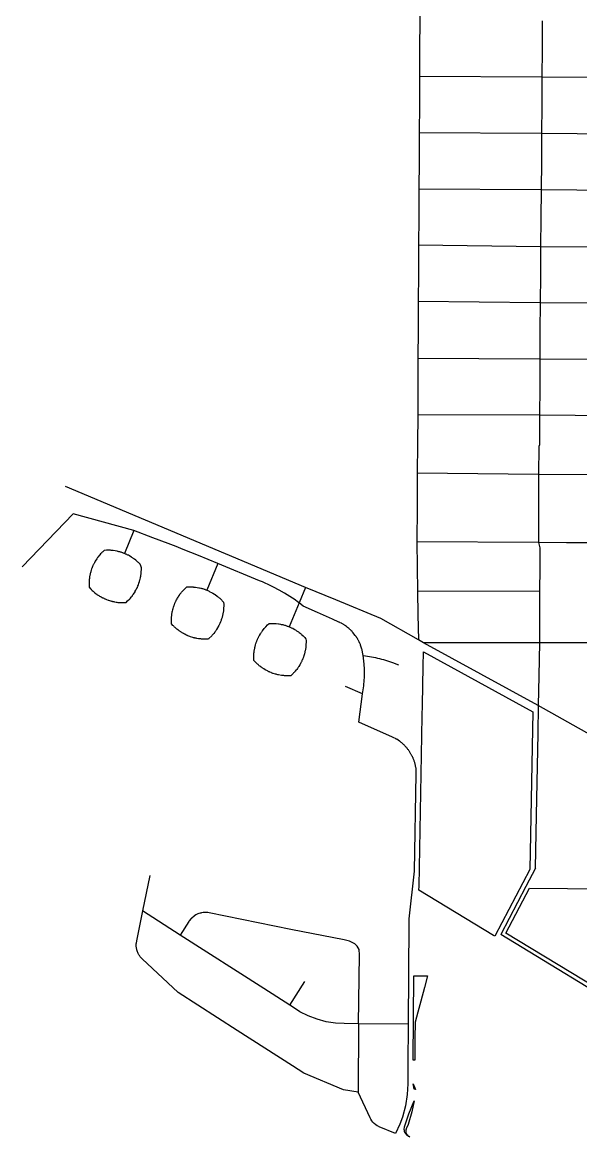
# Model space of a CAD drawing. Extents: x 1 to 394, y 101 to 384.
# Drawn here: x 96.7 to 119.97, y 167.36 to 213.8 of the extents above; entities that cross this region are included whole.
import ezdxf

# ---------------------------------------------------------------- set-up
doc = ezdxf.new("R2010")
doc.units = 0
doc.layers.get('0').update_dxf_attribs({"linetype": 'CONTINUOUS'})

msp = doc.modelspace()

# ---------------------------------------------------------------- linework, layer by layer
at = {"color": 4}
for points in [[(113.270394, 215.06278), (113.266204, 213.888256), (113.257917, 212.713741)], [(118.365427, 213.859613), (118.361237, 212.685099)], [(113.258116, 212.713741), (113.253925, 211.543313)], [(118.361331, 212.685099), (118.35295, 211.510574)], [(113.254019, 211.543313), (113.249829, 210.368799)], [(118.353149, 211.510574), (113.254019, 211.543261)], [(118.353149, 211.510574), (118.344768, 210.33606)], [(122.805677, 211.49421), (118.353149, 211.510553)], [(113.249933, 210.368799), (113.241552, 209.198371)], [(118.344967, 210.33606), (118.336585, 209.165632)], [(113.241741, 209.198371), (113.23755, 208.027943)], [(118.336784, 209.165632), (113.241741, 209.198319)], [(118.336784, 209.165632), (118.332594, 207.995204)], [(122.793398, 209.132893), (118.336784, 209.165579)], [(113.237655, 208.027943), (113.229274, 206.853429)], [(118.332688, 207.995204), (118.324307, 206.816593)], [(113.229473, 206.853429), (113.221092, 205.683001)], [(118.324506, 206.816593), (113.229473, 206.853471)], [(118.324506, 206.816593), (118.312248, 205.637983)], [(122.777034, 206.783854), (118.324506, 206.816541)], [(113.22128, 205.683001), (113.212899, 204.508486)], [(118.312227, 205.637983), (118.29997, 204.447104)], [(113.213098, 204.508486), (113.204717, 203.338058)], [(118.299949, 204.447104), (113.213098, 204.508497)], [(118.299949, 204.447104), (118.287691, 203.276676)], [(122.756573, 204.434826), (118.299949, 204.447083)], [(113.204916, 203.338058), (113.196535, 202.16763)], [(118.28767, 203.276676), (118.275392, 202.106248)], [(113.196734, 202.16763), (113.192543, 201.001298)], [(118.275392, 202.106248), (113.196734, 202.16764)], [(118.275392, 202.106248), (118.271201, 200.939916)], [(122.732016, 202.077605), (118.275392, 202.106248)], [(113.192637, 201.001298), (113.184256, 199.794045)], [(118.271306, 200.939916), (118.267115, 199.769488)], [(113.184455, 199.794045), (113.180264, 198.619531)], [(118.26721, 199.769488), (113.184455, 199.794003)], [(118.26721, 199.769488), (118.263019, 198.594974)], [(122.719738, 199.740845), (118.26721, 199.769446)], [(113.180359, 198.619531), (113.176168, 197.449103)], [(118.263113, 198.594974), (118.258923, 197.424546)], [(113.176262, 197.449103), (113.167881, 196.237753)], [(118.259028, 197.424546), (113.176262, 197.449061)], [(118.259028, 197.424546), (118.250646, 196.192735)], [(122.715642, 197.38771), (118.259028, 197.424588)], [(113.16808, 196.237753), (113.159699, 195.014125)], [(118.250835, 196.192735), (118.22632, 196.123171), (118.214062, 194.960936)], [(113.159898, 195.014125), (113.14762, 193.594062)], [(118.21401, 194.960925), (113.159898, 195.014146)], [(118.21401, 194.960925), (118.21401, 193.540862)], [(122.699277, 194.940464), (118.21401, 194.960894)], [(108.498656, 190.254666), (98.496838, 194.461655)], [(98.816045, 193.323966), (96.696183, 191.109981)], [(101.349238, 192.620069), (98.816045, 193.323966)], [(113.14762, 193.594062), (113.139238, 192.145356)], [(118.21401, 193.540862), (118.209819, 192.120799)], [(101.349238, 192.620069), (100.956368, 191.66245)], [(104.848243, 191.24912), (104.03385, 191.580608), (103.40772, 191.838425), (103.108971, 191.961199), (103.10478, 191.961199), (102.773302, 192.08806), (102.13898, 192.325416), (101.349144, 192.620069)], [(100.956368, 191.66245), (100.935907, 191.670832), (100.91135, 191.683089), (100.886793, 191.69147), (100.866333, 191.699852), (100.841776, 191.708233), (100.813133, 191.716614), (100.792672, 191.720805), (100.768115, 191.729186), (100.739472, 191.737567), (100.723098, 191.741758), (100.698541, 191.750139), (100.673984, 191.75433), (100.649427, 191.762711), (100.477545, 191.791312), (100.452988, 191.791312), (100.428431, 191.795502), (100.403874, 191.795502), (100.379317, 191.799693), (100.301561, 191.799693), (100.277004, 191.803884), (100.2279, 191.803884), (100.203343, 191.799693), (100.113308, 191.795502), (100.047829, 191.738196), (100.031454, 191.717767), (100.010994, 191.701423), (99.994619, 191.680994), (99.96188, 191.648307), (99.929141, 191.607344), (99.912766, 191.591), (99.847287, 191.509179), (99.835009, 191.492835), (99.818634, 191.472406), (99.802259, 191.447891), (99.777702, 191.406928), (99.761327, 191.386498), (99.73677, 191.345535), (99.724492, 191.32102), (99.699935, 191.280057), (99.687656, 191.255542), (99.675378, 191.235112), (99.663099, 191.210597), (99.654928, 191.190168), (99.642649, 191.165653), (99.634478, 191.145224), (99.622199, 191.120709), (99.618113, 191.104365), (99.614027, 191.095984), (99.605856, 191.071469), (99.597684, 191.05104), (99.585405, 191.026525), (99.569031, 190.97739), (99.564945, 190.952875), (99.556773, 190.932445), (99.548601, 190.90793), (99.548601, 190.899549), (99.536323, 190.858586), (99.528151, 190.834071), (99.519979, 190.784936), (99.511808, 190.760421), (99.507722, 190.73182), (99.503636, 190.707305), (99.503636, 190.690961), (99.495464, 190.658274), (99.495464, 190.629673), (99.487293, 190.580538), (99.487293, 190.556023), (99.483207, 190.527422), (99.483207, 190.478287), (99.479121, 190.449686), (99.479121, 190.347331), (99.483207, 190.257337), (99.544589, 190.191859), (99.565049, 190.175516), (99.581424, 190.155086), (99.614163, 190.122399), (99.655085, 190.089713), (99.67146, 190.073369), (99.69192, 190.057026), (99.708295, 190.040682), (99.769677, 189.991548), (99.790138, 189.97929), (99.806513, 189.962947), (99.826973, 189.950689), (99.85153, 189.934346), (99.892452, 189.909831), (99.912912, 189.893487), (99.953834, 189.868972), (99.978391, 189.856715), (100.019312, 189.832199), (100.043869, 189.823818), (100.06433, 189.811561), (100.088887, 189.799303), (100.109347, 189.790922), (100.133904, 189.778664), (100.154365, 189.770283), (100.146193, 189.774474), (100.146193, 189.770283), (100.199393, 189.749854), (100.273054, 189.725339), (100.293515, 189.716958), (100.367175, 189.692442), (100.391732, 189.688252), (100.412193, 189.679871), (100.43675, 189.67568), (100.461307, 189.667299), (100.51041, 189.658917), (100.534967, 189.650536), (100.608628, 189.638279), (100.633185, 189.638279), (100.682288, 189.629897), (100.706845, 189.629897), (100.731402, 189.625707), (100.755959, 189.625707), (100.780516, 189.621516), (100.931935, 189.621516), (101.02197, 189.625707), (101.087448, 189.687099), (101.173388, 189.773007), (101.189762, 189.793436), (101.206137, 189.80978), (101.238876, 189.850743), (101.251155, 189.867086), (101.283894, 189.90805), (101.296173, 189.928479), (101.328912, 189.969442), (101.353469, 190.010405), (101.369833, 190.030835), (101.394348, 190.071798), (101.406606, 190.096313), (101.431121, 190.137276), (101.488427, 190.251858), (101.463912, 190.202723), (101.47617, 190.227238), (101.484551, 190.247667), (101.496809, 190.272183), (101.50519, 190.292612), (101.517447, 190.317127), (101.517447, 190.321317), (101.533791, 190.362281), (101.550134, 190.411416), (101.558515, 190.431845), (101.583031, 190.505495), (101.587221, 190.53001), (101.595602, 190.554525), (101.599793, 190.574954), (101.608174, 190.59947), (101.616555, 190.648604), (101.624937, 190.67312), (101.633318, 190.722255), (101.637509, 190.750855), (101.641699, 190.775371), (101.64589, 190.803972), (101.64589, 190.828487), (101.654271, 190.885793), (101.654271, 190.939014), (101.658462, 190.967615), (101.658462, 191.074015), (101.642118, 191.155837), (101.642118, 191.160027), (101.637928, 191.164218), (101.637928, 191.168408), (101.633737, 191.172599), (101.633737, 191.17679), (101.629546, 191.18098), (101.629546, 191.185171), (101.625356, 191.185171), (101.625356, 191.189361), (101.621165, 191.193552), (101.621165, 191.197743), (101.616975, 191.197743), (101.616975, 191.201933), (101.608593, 191.210314), (101.608593, 191.214505), (101.539029, 191.284069), (101.5186, 191.300413), (101.502256, 191.320842), (101.485913, 191.337185), (101.44495, 191.369872), (101.428606, 191.38213), (101.367214, 191.431265), (101.346743, 191.443522), (101.330368, 191.459866), (101.309907, 191.476209), (101.289447, 191.488467), (101.26489, 191.500724), (101.244429, 191.517067), (101.183047, 191.553945), (101.15849, 191.566202), (101.117569, 191.590718), (101.093012, 191.602975), (101.072551, 191.611356), (101.047994, 191.623614), (101.027533, 191.635871), (101.002976, 191.644253), (100.982515, 191.65651), (100.966141, 191.660701), (100.962055, 191.664891), (100.957969, 191.664891)], [(113.139437, 192.145356), (113.151695, 191.097702)], [(118.209914, 192.120799), (113.139437, 192.145314)], [(119.380342, 192.116703), (118.209914, 192.120893)], [(118.209914, 192.120799), (118.271306, 191.899807), (118.267115, 191.073145)], [(120.505752, 192.112617), (119.380342, 192.116807)], [(104.848243, 191.24912), (104.389895, 190.135988)], [(108.232647, 189.612161), (108.171254, 189.65721), (108.064854, 189.734946), (107.958455, 189.808596), (107.852045, 189.87816), (107.741549, 189.947724), (107.631063, 190.013203), (107.401889, 190.144159), (107.172714, 190.266934), (107.058122, 190.32424), (106.702088, 190.48384), (106.579313, 190.532975), (104.848233, 191.249141)], [(113.151716, 191.097702), (113.168059, 190.099152)], [(118.26721, 191.073145), (118.258829, 190.078691)], [(104.389895, 190.135988), (104.422582, 190.12373), (104.48806, 190.091043), (104.516661, 190.0747), (104.582139, 190.042013), (104.61074, 190.02567), (104.643427, 190.009326), (104.700734, 189.968363), (104.729335, 189.95202), (104.815242, 189.890627), (104.843843, 189.866112), (104.872444, 189.845683), (104.901045, 189.821168), (104.92556, 189.800738), (104.954161, 189.776223), (105.089204, 189.64117), (105.089204, 189.612569), (105.093394, 189.579883), (105.093394, 189.448926), (105.089204, 189.416239), (105.089204, 189.383552), (105.085013, 189.350865), (105.085013, 189.318179), (105.076632, 189.2527), (105.072441, 189.224099), (105.06406, 189.191413), (105.059869, 189.158726), (105.051488, 189.126039), (105.047298, 189.093352), (105.038916, 189.060665), (105.030535, 189.032064), (105.022154, 188.999378), (105.009896, 188.966691), (105.001515, 188.93809), (104.989258, 188.905403), (104.980876, 188.872716), (104.968619, 188.844115), (104.956361, 188.811429), (104.931846, 188.754122), (104.919589, 188.721435), (104.903245, 188.692834), (104.890988, 188.664233), (104.792822, 188.492355), (104.776479, 188.46784), (104.75605, 188.439239), (104.735621, 188.414724), (104.719277, 188.386123), (104.678314, 188.336988), (104.657885, 188.308387), (104.637455, 188.283872), (104.61294, 188.259357), (104.592511, 188.234842), (104.477919, 188.12026), (104.453404, 188.099831), (104.36341, 188.09564), (104.216079, 188.09564), (104.187478, 188.099831), (104.162963, 188.099831), (104.138448, 188.104021), (104.113932, 188.104021), (104.064797, 188.112403), (104.040282, 188.112403), (103.966632, 188.12466), (103.942117, 188.133041), (103.892982, 188.141423), (103.868467, 188.149804), (103.843952, 188.153994), (103.827609, 188.158185), (103.799008, 188.166566), (103.700843, 188.199253), (103.680413, 188.207634), (103.631278, 188.223978), (103.602677, 188.236235), (103.586334, 188.244616), (103.565905, 188.252998), (103.54139, 188.265255), (103.516875, 188.273636), (103.475911, 188.298152), (103.451396, 188.306533), (103.410433, 188.331048), (103.385918, 188.343305), (103.365489, 188.355563), (103.345059, 188.371906), (103.32463, 188.384164), (103.300115, 188.396421), (103.279686, 188.408679), (103.259257, 188.425022), (103.238827, 188.43728), (103.222484, 188.453623), (103.202055, 188.469967), (103.181625, 188.482224), (103.140662, 188.514911), (103.124319, 188.531255), (103.083356, 188.563941), (103.067012, 188.580285), (103.046583, 188.596628), (103.030239, 188.612971), (103.013896, 188.633401), (102.993467, 188.649744), (102.977123, 188.666088), (102.915731, 188.731566), (102.91154, 188.821559), (102.91154, 188.923915), (102.915731, 188.94843), (102.915731, 188.997565), (102.919922, 189.02208), (102.919922, 189.046595), (102.924112, 189.07111), (102.924112, 189.095626), (102.948627, 189.242947), (102.957008, 189.267462), (102.96539, 189.316597), (102.973771, 189.341112), (102.977962, 189.365627), (103.002477, 189.439277), (103.006667, 189.459706), (103.023011, 189.508841), (103.035268, 189.533356), (103.043649, 189.553785), (103.052031, 189.578301), (103.060412, 189.59873), (103.072669, 189.623245), (103.081051, 189.64776), (103.093308, 189.668189), (103.101689, 189.692704), (103.113947, 189.713134), (103.126205, 189.737649), (103.15072, 189.778612), (103.162977, 189.803127), (103.187492, 189.84409), (103.19975, 189.860434), (103.216093, 189.884949), (103.240608, 189.925912), (103.256952, 189.946341), (103.269209, 189.966771), (103.318344, 190.028163), (103.330602, 190.048592), (103.346945, 190.064936), (103.363289, 190.085365), (103.379632, 190.101708), (103.395975, 190.122138), (103.485969, 190.212131), (103.551447, 190.273524), (103.637355, 190.277714), (103.739711, 190.277714), (103.764226, 190.273524), (103.813361, 190.273524), (103.837876, 190.269333), (103.862391, 190.269333), (103.886906, 190.265142), (103.911421, 190.265142), (104.058753, 190.240627), (104.083268, 190.232246), (104.132403, 190.223865), (104.156918, 190.215484), (104.181433, 190.211293), (104.201862, 190.202912), (104.250997, 190.186568), (104.275512, 190.182378), (104.300027, 190.173996), (104.320456, 190.165615), (104.344971, 190.157234), (104.369487, 190.144976), (104.389916, 190.136595)], [(108.498656, 190.254666), (108.232647, 189.612161)], [(113.204916, 188.069323), (111.637521, 188.961473), (109.75912, 189.739021), (108.498656, 190.254666)], [(113.16808, 190.099152), (113.18851, 189.104698)], [(118.259028, 190.078691), (113.16808, 190.099121)], [(118.259028, 190.078691), (118.250646, 189.080152)], [(108.232647, 189.612161), (107.823412, 188.609525)], [(110.904991, 187.410454), (110.880476, 187.553689), (110.876285, 187.578204), (110.867904, 187.602719), (110.859523, 187.651854), (110.851142, 187.676369), (110.838884, 187.725504), (110.797921, 187.848279), (110.785663, 187.872794), (110.777282, 187.897309), (110.768901, 187.917738), (110.732024, 187.991388), (110.723642, 188.011817), (110.711385, 188.036332), (110.699127, 188.056762), (110.68687, 188.081277), (110.674612, 188.101706), (110.662355, 188.126221), (110.646011, 188.150736), (110.633754, 188.16708), (110.61741, 188.191595), (110.605153, 188.212024), (110.588809, 188.232453), (110.576552, 188.252882), (110.478387, 188.375657), (110.462043, 188.392), (110.4457, 188.41243), (110.408822, 188.449307), (110.388393, 188.46565), (110.37205, 188.48608), (110.351621, 188.502423), (110.335277, 188.518766), (110.314848, 188.53511), (110.294419, 188.555539), (110.253455, 188.588226), (110.237112, 188.600483), (110.212597, 188.616827), (110.171634, 188.649514), (110.151204, 188.661771), (110.130775, 188.678115), (110.110346, 188.690372), (110.085831, 188.70263), (110.065402, 188.718973), (110.044972, 188.731231), (110.020457, 188.743488), (110.000028, 188.755746), (109.950893, 188.780261), (109.930464, 188.792518), (109.905949, 188.8009), (109.885519, 188.809281), (109.623606, 188.92797), (109.005658, 189.202151), (108.395882, 189.472257), (108.232186, 189.611396)], [(113.188541, 189.104698), (113.204884, 188.069323)], [(118.250835, 189.080152), (118.246644, 187.942463)], [(107.827509, 188.609525), (107.856109, 188.601143), (107.88471, 188.5848), (107.909225, 188.572543), (107.966532, 188.548027), (108.023839, 188.515341), (108.048354, 188.503083), (108.076955, 188.48674), (108.10147, 188.470396), (108.130071, 188.449967), (108.154586, 188.433624), (108.183187, 188.41728), (108.207702, 188.396851), (108.232217, 188.380508), (108.281352, 188.339544), (108.305867, 188.323201), (108.330382, 188.302772), (108.350812, 188.278257), (108.399946, 188.237293), (108.420376, 188.216864), (108.440805, 188.192349), (108.46532, 188.17192), (108.506283, 188.122785), (108.514665, 188.110527), (108.523046, 188.02462), (108.523046, 187.926455), (108.518855, 187.901939), (108.518855, 187.848719), (108.514665, 187.824204), (108.514665, 187.799688), (108.510474, 187.775173), (108.510474, 187.750658), (108.485959, 187.603327), (108.477578, 187.578812), (108.469196, 187.529677), (108.460815, 187.505162), (108.452434, 187.468284), (108.448243, 187.459903), (108.439862, 187.431302), (108.431481, 187.410873), (108.42729, 187.386358), (108.418909, 187.361843), (108.410528, 187.341413), (108.402147, 187.316898), (108.389889, 187.292383), (108.36946, 187.239162), (108.36946, 187.234972), (108.37365, 187.247229), (108.361393, 187.222714), (108.353012, 187.202285), (108.340754, 187.17777), (108.332373, 187.157341), (108.320115, 187.132825), (108.307858, 187.112396), (108.2956, 187.087881), (108.271085, 187.046918), (108.258828, 187.022403), (108.22195, 186.96101), (108.205607, 186.940581), (108.193349, 186.920152), (108.177006, 186.899722), (108.164748, 186.879293), (108.132061, 186.83833), (108.119804, 186.817901), (108.10346, 186.801557), (108.070774, 186.760594), (108.05443, 186.744251), (108.038087, 186.723821), (108.021744, 186.707478), (108.0054, 186.687049), (107.984971, 186.670705), (107.968627, 186.654362), (107.952284, 186.633933), (107.886806, 186.57254), (107.796812, 186.57254), (107.772297, 186.56835), (107.698647, 186.56835), (107.670046, 186.57254), (107.620911, 186.57254), (107.596396, 186.576731), (107.571881, 186.576731), (107.522746, 186.585112), (107.498231, 186.585112), (107.375456, 186.605541), (107.350941, 186.613923), (107.301806, 186.622304), (107.277291, 186.630685), (107.244604, 186.639066), (107.158697, 186.667667), (107.138268, 186.671858), (107.113753, 186.680239), (107.089237, 186.692497), (107.068808, 186.700878), (107.011502, 186.721307), (107.011502, 186.725498), (107.019883, 186.721307), (106.999454, 186.729688), (106.974938, 186.73807), (106.954509, 186.750327), (106.929994, 186.762585), (106.909565, 186.770966), (106.88505, 186.783223), (106.844086, 186.807738), (106.819571, 186.819996), (106.758179, 186.856873), (106.73775, 186.873217), (106.71732, 186.885474), (106.692805, 186.901818), (106.676462, 186.914075), (106.656033, 186.930419), (106.635603, 186.942676), (106.59464, 186.975363), (106.574211, 186.987621), (106.557867, 187.003964), (106.537438, 187.020307), (106.521095, 187.036651), (106.500666, 187.052994), (106.484322, 187.073423), (106.463893, 187.089767), (106.410672, 187.142988), (106.34928, 187.208466), (106.34928, 187.298459), (106.345089, 187.322975), (106.345089, 187.396625), (106.34928, 187.42114), (106.34928, 187.470275), (106.35347, 187.498876), (106.35347, 187.519305), (106.357661, 187.547906), (106.361851, 187.572421), (106.361851, 187.596936), (106.382281, 187.719711), (106.390662, 187.744226), (106.399043, 187.793361), (106.407424, 187.817876), (106.415806, 187.846477), (106.419996, 187.86282), (106.43634, 187.911955), (106.44053, 187.93647), (106.448912, 187.956899), (106.465255, 188.006034), (106.477512, 188.030549), (106.497942, 188.08377), (106.493751, 188.075389), (106.506009, 188.095818), (106.51439, 188.120333), (106.526647, 188.144848), (106.535029, 188.165278), (106.547286, 188.185707), (106.559544, 188.210222), (106.571801, 188.230651), (106.584059, 188.255166), (106.620936, 188.316559), (106.633194, 188.341074), (106.645451, 188.361503), (106.661795, 188.381932), (106.674052, 188.402362), (106.690396, 188.422791), (106.702653, 188.44322), (106.73534, 188.484183), (106.747598, 188.500527), (106.780284, 188.54149), (106.796628, 188.557833), (106.812971, 188.578263), (106.829315, 188.594606), (106.845658, 188.615035), (106.919308, 188.688685), (106.984786, 188.745992), (107.017473, 188.745992), (107.046074, 188.750183), (107.20977, 188.750183), (107.238371, 188.745992), (107.271058, 188.745992), (107.369223, 188.733735), (107.397824, 188.729544), (107.463302, 188.721163), (107.491903, 188.712781), (107.52459, 188.708591), (107.557277, 188.70021), (107.585878, 188.691828), (107.618564, 188.683447), (107.647165, 188.675066), (107.679852, 188.662808), (107.708453, 188.654427), (107.74114, 188.64217), (107.769741, 188.633788), (107.798342, 188.621531), (107.822857, 188.609273)], [(113.421812, 187.942463), (113.204916, 188.069323)], [(116.920807, 187.942463), (113.421812, 187.942463)], [(118.201731, 185.331511), (113.421812, 187.942463)], [(118.246749, 187.942463), (116.920807, 187.942463)], [(118.246749, 187.942463), (118.230406, 186.567417)], [(119.351699, 187.942463), (118.246749, 187.942463)], [(120.477099, 187.938366), (119.351699, 187.942557)], [(110.880434, 185.822598), (110.892692, 185.900334), (110.904949, 185.982156), (110.917207, 186.068064), (110.925588, 186.149885), (110.937846, 186.235793), (110.942036, 186.317615), (110.950417, 186.403522), (110.954608, 186.485344), (110.954608, 186.571252), (110.958799, 186.653073), (110.958799, 186.738981), (110.954608, 186.820803), (110.954608, 186.90671), (110.950417, 186.992618), (110.942036, 187.07444), (110.933655, 187.160347), (110.917312, 187.324043), (110.905054, 187.409951)], [(110.904991, 187.410454), (110.994985, 187.398196), (111.080892, 187.389815), (111.1668, 187.373471), (111.252707, 187.361214), (111.334529, 187.344871), (111.420437, 187.328527), (111.506344, 187.308098), (111.588166, 187.291754), (111.674074, 187.267239), (111.755896, 187.24681), (111.837717, 187.222295), (111.923625, 187.193694), (112.005447, 187.169179), (112.087268, 187.140578), (112.165004, 187.107891), (112.3287, 187.042413), (112.373749, 187.021984)], [(118.230374, 186.567417), (118.201773, 185.331511)], [(110.880434, 185.822598), (110.164258, 186.117251)], [(110.716738, 184.639902), (110.880434, 185.822598)], [(118.201731, 185.331511), (118.185388, 184.165179)], [(120.44436, 184.071058), (118.201731, 185.331511)], [(112.938906, 183.219839), (112.934715, 183.236182), (112.922458, 183.260697), (112.906114, 183.285213), (112.893857, 183.309728), (112.877514, 183.334243), (112.865256, 183.358758), (112.832569, 183.407893), (112.820312, 183.432408), (112.787625, 183.481543), (112.767196, 183.501972), (112.750852, 183.526487), (112.734509, 183.546916), (112.71408, 183.571432), (112.697736, 183.591861), (112.656773, 183.632824), (112.636344, 183.657339), (112.62, 183.677768), (112.599571, 183.694112), (112.575056, 183.714541), (112.534093, 183.755504), (112.513663, 183.771848), (112.489148, 183.792277), (112.468719, 183.80862), (112.444204, 183.824964), (112.423775, 183.841307), (112.301011, 183.923129), (112.276496, 183.935386), (112.25198, 183.95173), (112.17833, 183.988607), (112.149729, 184.000865), (112.125214, 184.013122), (110.71743, 184.639263)], [(118.185357, 184.165179), (118.115792, 180.760304)], [(112.938906, 183.219839), (112.947287, 183.207581), (112.959545, 183.183066), (112.967926, 183.158551), (112.980184, 183.12995), (112.992441, 183.105435), (113.000822, 183.076834), (113.01308, 183.048233), (113.021461, 183.023718), (113.037805, 182.966412), (113.046186, 182.941896), (113.054567, 182.913295), (113.058758, 182.884695), (113.067139, 182.856094), (113.07552, 182.798787), (113.083901, 182.770186), (113.092283, 182.712879), (113.092283, 182.688364), (113.100664, 182.631058), (113.100664, 182.573751), (113.104854, 182.54515), (113.104854, 182.479672), (113.027118, 178.424099), (112.810223, 176.435192), (112.810223, 176.291967)], [(118.115792, 180.760304), (118.078915, 178.550415)], [(118.078957, 178.550415), (117.677905, 177.789221)], [(102.008117, 178.24757), (101.709368, 176.770221)], [(117.677905, 177.789221), (116.642529, 175.792132)], [(101.709368, 176.770221), (101.459733, 175.51794), (101.451352, 175.489339), (101.447161, 175.456652), (101.447161, 175.428051), (101.442971, 175.411708)], [(103.280849, 175.767585), (101.709368, 176.770221)], [(107.892987, 176.000845), (104.47992, 176.692464), (104.422613, 176.700845), (104.389926, 176.705036), (104.35724, 176.705036), (104.328639, 176.709227), (104.295952, 176.705036), (104.263265, 176.705036), (104.234664, 176.700845), (104.169186, 176.692464), (104.140585, 176.684083), (104.107898, 176.675702), (104.050591, 176.659358), (104.017904, 176.647101), (103.960598, 176.622586), (103.936083, 176.606242), (103.878776, 176.573555), (103.854261, 176.557212), (103.756096, 176.47539), (103.735667, 176.454961), (103.653845, 176.356796), (103.641587, 176.332281), (103.281456, 175.767533)], [(112.807949, 176.291412), (112.779348, 172.055779)], [(106.76348, 173.537225), (103.280849, 175.767585)], [(110.557128, 175.403358), (110.336147, 175.505713), (110.111058, 175.571192), (107.892987, 176.000887)], [(122.826138, 172.027126), (122.290032, 172.346336), (116.642529, 175.792132)], [(105.654444, 171.78977), (103.186727, 173.369432), (101.69709, 174.773131), (101.67666, 174.79356), (101.652145, 174.81399), (101.611182, 174.863125), (101.594839, 174.88764), (101.578495, 174.916241), (101.558066, 174.940756), (101.545808, 174.969357), (101.529465, 174.997958), (101.48033, 175.11255), (101.471949, 175.145237), (101.463568, 175.173838), (101.459377, 175.206525), (101.450996, 175.235125), (101.442615, 175.300604), (101.442615, 175.4111)], [(110.712642, 172.072144), (110.753605, 174.945009), (110.737262, 175.157809), (110.659526, 175.301044), (110.55717, 175.4034)], [(107.847969, 172.84152), (108.478196, 173.831877)], [(107.847969, 172.84152), (106.76348, 173.537225)], [(110.712642, 172.072144), (110.111058, 172.076334), (109.746841, 172.096764), (109.362154, 172.15407), (108.981562, 172.256426), (108.617335, 172.395575), (108.269482, 172.571539), (108.126247, 172.665619), (107.847969, 172.841593)], [(110.712642, 172.072144), (110.692213, 169.223835)], [(112.779306, 172.055779), (110.712642, 172.072123)], [(112.779306, 172.055779), (112.767049, 170.353342)], [(110.692181, 169.223835), (110.082415, 169.309743), (108.429082, 170.013641), (107.958465, 170.316475), (105.654444, 171.789738)], [(112.767028, 170.353342), (112.762837, 169.563506), (112.738322, 169.121532), (112.664672, 168.642712), (112.541908, 168.176182), (112.431412, 167.885625), (112.247256, 167.492755)], [(112.247297, 167.492755), (111.572043, 167.779226), (111.559785, 167.783416), (111.490221, 167.820294), (111.428829, 167.861257), (111.367436, 167.910392), (111.310129, 167.967699), (111.26508, 168.025005), (111.220031, 168.090484), (111.19143, 168.151876), (110.69216, 169.224087)]]:
    msp.add_lwpolyline(points, dxfattribs=at)
at = {"color": 3}
for points in [[(113.229473, 177.629622), (113.233663, 177.797414), (113.323657, 182.47502), (113.368706, 184.889537), (113.377087, 185.356068), (113.405688, 186.960287), (113.417946, 187.561871), (117.972788, 185.073694), (117.854109, 178.501301), (116.393125, 175.718471), (116.339904, 175.751158), (113.229682, 177.629569)], [(122.793702, 172.252204), (116.855633, 175.849417), (117.837808, 177.719647), (122.593181, 177.682769)], [(112.98802, 170.553863), (113.012535, 174.065148), (113.58138, 174.060957), (113.454519, 173.582148), (113.303102, 173.009207), (113.180327, 172.550859), (113.069831, 172.133442), (113.06145, 171.458187), (113.057259, 170.553769), (112.987695, 170.553769)], [(112.983924, 169.567602), (113.082089, 169.334331), (113.028868, 169.342713), (112.983819, 169.567801)], [(112.807949, 168.311235), (113.028941, 168.863704), (112.934862, 168.397174), (112.775252, 167.877443), (112.697516, 167.685094), (112.689135, 167.664665), (112.684944, 167.644236), (112.680754, 167.61972), (112.676563, 167.599291), (112.676563, 167.578862), (112.680754, 167.554347), (112.684944, 167.533918), (112.709459, 167.472525), (112.721717, 167.452096), (112.733975, 167.435752), (112.766661, 167.403066), (112.783005, 167.390808), (112.803434, 167.378551), (112.844397, 167.362207), (112.815796, 167.370588), (112.787195, 167.386932), (112.73806, 167.419619), (112.713545, 167.440048), (112.693116, 167.460477), (112.676773, 167.484992), (112.660429, 167.513593), (112.644086, 167.538108), (112.631828, 167.566709), (112.623447, 167.59531), (112.619256, 167.627997), (112.615066, 167.656598), (112.610875, 167.689285), (112.619256, 167.746591), (112.627638, 167.779278), (112.807698, 168.311287)]]:
    msp.add_lwpolyline(points, dxfattribs=at)

doc.saveas('drawing.dxf')
